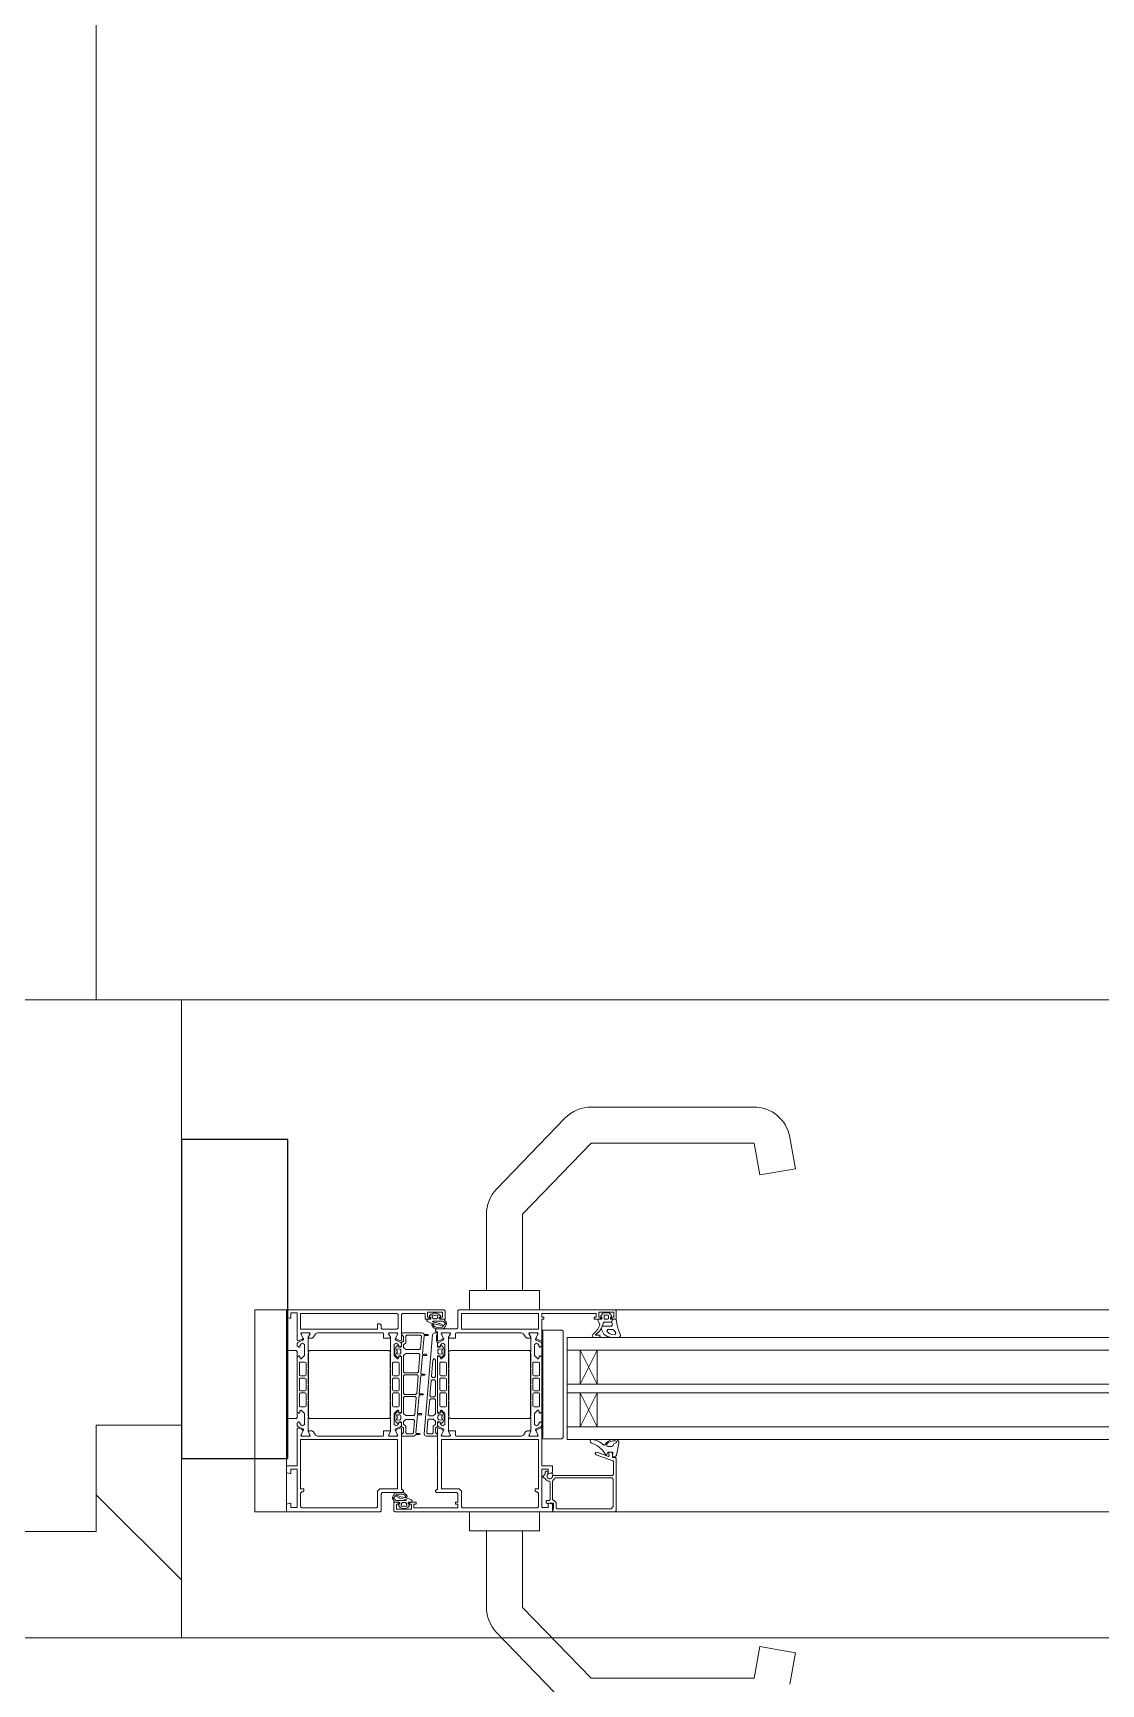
# Model space of a CAD drawing. Header units: metres. Extents: x 50 to 891, y -1294 to 247.
# Drawn here: x 289.322 to 291.833, y -1202.127 to -1198.245 of the extents above; entities that cross this region are included whole.
import ezdxf

# ---------------------------------------------------------------- set-up
doc = ezdxf.new("R2010")
doc.units = ezdxf.units.M
doc.linetypes.add('Линия сетки', pattern=[22.225, 12.7, -3.175, 3.175, -3.175])
for name, color, linetype, lineweight in [('A-DETL-GENF', 1, 'Continuous', 9), ('A-DOOR', 1, 'Continuous', 9), ('A-GENM', 13, 'Continuous', 9), ('A-GLAZ-CWMG', 1, 'Continuous', 9), ('G-IMPT', 8, 'Continuous', 9)]:
    doc.layers.add(name, color=color, linetype=linetype, lineweight=lineweight)
doc.layers.add('ПЛАН', color=8, linetype='Continuous')
pattern_1 = [(135, (-1795.4389, 1051.87066), (-0.53033009, -0.53033009), []), (225, (-1795.4389, 1051.87066), (0.53033009, -0.53033009), [])]

# ---------------------------------------------------------------- blocks, each defined once
blk = doc.blocks.new('Aluprof_MB-104-Passive-AERO_E_Alu_Door-Sgl-Inward-Opening_ENG_R-00290rfa - ДНМО 24х11 п-7406279--1Г')
at = {"layer": 'A-DETL-GENF'}
for p, q in [((-418, 100), (418, 100)), ((418, 66), (-418, 66)), ((418, 18), (418, 66)), ((418, 60), (-418, 60)), ((412, 44), (404, 60)), ((412, 60), (404, 44)), ((404, 44), (404, 60)), ((412, 44), (412, 60)), ((418, 44), (-418, 44)), ((418, 40), (-418, 40)), ((412, 40), (404, 24)), ((412, 24), (404, 40)), ((404, 24), (404, 40)), ((412, 24), (412, 40)), ((418, 24), (-418, 24)), ((418, 18), (-418, 18)), ((418, 5), (-418, 5))]:
    blk.add_line(p, q, dxfattribs=at)
at = {"layer": 'A-DOOR'}
for p, q in [((565, 100), (550, 100)), ((550, 100), (550, 5)), ((550, 75), (550, 100)), ((550, 100), (565, 100)), ((565, 5), (565, 100)), ((565, 100), (565, 75)), ((550, 5), (565, 5))]:
    blk.add_line(p, q, dxfattribs=at)
at = {"layer": 'A-GENM'}
for p, q in [((451.32, 156.72), (419.12, 190.07)), ((310.73, 166.33), (313.31, 181)), ((327.47, 163.38), (330.1, 178.31)), ((330.1, 178.31), (406.84, 178.31)), ((439, 145.01), (406.84, 178.31)), ((310.73, 166.33), (327.47, 163.38)), ((439, 109), (439, 145.01)), ((456, 109), (456, 144.84)), ((431, 100), (431, 109)), ((431, 109), (464, 109)), ((464, 109), (464, 100)), ((464, 100), (431, 100)), ((431, 5), (431, -4)), ((464, 5), (431, 5)), ((464, -4), (464, 5)), ((431, -4), (464, -4)), ((439, -4), (439, -40.01)), ((456, -4), (456, -39.84)), ((439, -40.01), (406.84, -73.31)), ((451.32, -51.72), (419.12, -85.07)), ((310.73, -61.33), (327.47, -58.38)), ((310.73, -61.33), (313.31, -76)), ((327.47, -58.38), (330.1, -73.31)), ((330.1, -73.31), (406.84, -73.31)), ((406.62, -90.31), (330.52, -90.31))]:
    blk.add_line(p, q, dxfattribs=at)
for centre, radius, start, end in [((438.59, 144.84), 17.41, 0, 42.99786), ((438.59, -39.84), 17.41, 317.00214, 0), ((330.38, -72.99), 17.33, 190, 270.48269), ((406.75, -73.12), 17.19, 269.55503, 316)]:
    blk.add_arc(centre, radius, start, end, dxfattribs=at)
at = {"layer": 'G-IMPT'}
for p, q in [((425.8, 81.81), (426.5, 82)), ((393.7, 67.74), (394.94, 73.36)), ((395.74, 74.1), (396.6, 74.1)), ((396.8, 73.88), (396.65, 72.22)), ((396.21, 66), (395.65, 66)), ((396.32, 68.34), (396.49, 68.84)), ((396.99, 69.3), (398.86, 69.3)), ((401.25, 68.31), (401.2, 68.4)), ((406.54, 66), (406.27, 66)), ((429.5, 15.15), (429.5, 65.15)), ((431, 50.15), (431, 44.65)), ((433.65, 50.65), (431.5, 50.65)), ((434.15, 44.65), (434.15, 50.15)), ((474.85, 44.65), (474.85, 50.15)), ((475.35, 50.65), (477.5, 50.65)), ((478, 50.15), (478, 44.65)), ((479, 52.95), (478.3, 53.65)), ((496, 52.95), (496.7, 53.65)), ((497, 50.15), (497, 44.65)), ((499.65, 50.65), (497.5, 50.65)), ((500.15, 44.65), (500.15, 50.15)), ((540.85, 44.65), (540.85, 50.15)), ((541.35, 50.65), (543.5, 50.65)), ((544, 50.15), (544, 44.65)), ((431, 42.65), (431, 37.65)), ((431.5, 44.15), (433.65, 44.15)), ((433.65, 43.15), (431.5, 43.15)), ((434.15, 37.65), (434.15, 42.65)), ((474.85, 37.65), (474.85, 42.65)), ((477.5, 44.15), (475.35, 44.15)), ((475.35, 43.15), (477.5, 43.15)), ((478, 42.65), (478, 37.65)), ((497, 42.65), (497, 37.65)), ((497.5, 44.15), (499.65, 44.15)), ((499.65, 43.15), (497.5, 43.15)), ((500.15, 37.65), (500.15, 42.65)), ((540.85, 37.65), (540.85, 42.65)), ((543.5, 44.15), (541.35, 44.15)), ((541.35, 43.15), (543.5, 43.15)), ((544, 42.65), (544, 37.65)), ((431, 35.65), (431, 30.15)), ((431.5, 37.15), (433.65, 37.15)), ((433.65, 36.15), (431.5, 36.15)), ((434.15, 30.15), (434.15, 35.65)), ((474.85, 30.15), (474.85, 35.65)), ((477.5, 37.15), (475.35, 37.15)), ((475.35, 36.15), (477.5, 36.15)), ((478, 35.65), (478, 30.15)), ((497, 35.65), (497, 30.15)), ((497.5, 37.15), (499.65, 37.15)), ((499.65, 36.15), (497.5, 36.15)), ((500.15, 30.15), (500.15, 35.65)), ((540.85, 30.15), (540.85, 35.65)), ((543.5, 37.15), (541.35, 37.15)), ((541.35, 36.15), (543.5, 36.15)), ((544, 35.65), (544, 30.15)), ((431.5, 29.65), (433.65, 29.65)), ((477.5, 29.65), (475.35, 29.65)), ((478.3, 26.65), (479, 27.35)), ((496.7, 26.65), (496, 27.35)), ((497.5, 29.65), (499.65, 29.65)), ((543.5, 29.65), (541.35, 29.65))]:
    blk.add_line(p, q, dxfattribs=at)
at = {"layer": 'G-IMPT', "flags": 128}
for points in [[(397.3, 72), (396.8, 72.5), (396.8, 74.5), (395.5, 74.5), (395, 75), (395, 99.5), (395.5, 100), (424.8, 100), (424.8, 98.8), (424.7, 98.8), (424.5, 98.6), (424.5, 96.1), (424.7, 95.9), (427.2, 95.9), (427.2, 96.15), (427.44, 96.15), (428, 96), (428, 95), (427.7, 94.7), (426.5, 94.7), (426, 94.2), (426, 86.18), (426.45, 85.69)], [(423.99, 84.37), (423.55, 84.1), (396.9, 84.1), (396.4, 84.6), (396.4, 97.6), (397.4, 98.6), (422.8, 98.6), (423.3, 98.1), (423.3, 95.6), (424.2, 94.7), (424.5, 94.7), (425, 94.2), (425, 85.67), (424.78, 85.26)], [(496.8, 96.5), (496.8, 95.7), (497, 95.5), (499.5, 95.5), (499.5, 99.5), (499, 100), (425, 100), (425, 96.4), (426.5, 96), (427, 96), (427, 98), (430, 98), (430, 89.2), (430.2, 89), (430, 88.8), (430, 80), (427, 80), (427, 82), (426.5, 82), (425, 81.6), (425, 78.4), (430, 78.4), (430, 15.15), (429.5, 14.65), (420.5, 14.65), (420, 15.15), (420, 65.15), (420.5, 65.65), (429.5, 65.65), (430, 65.15)], [(492.8, 96.5), (492.8, 95.7), (492.6, 95.5), (489.1, 95.5), (489.1, 96.5), (490.1, 96.5), (490.1, 98.2), (469.5, 98.2), (469.5, 96.5), (470.5, 96.5), (470.5, 95.5), (469.5, 95.5), (469.5, 91.5), (470, 91), (479.5, 91), (480, 90.5), (480, 90.1), (479.5, 89.6), (479, 89.6), (479, 77.2), (478.8, 77), (479, 76.8), (479, 60.91), (478.62, 60.6), (476.47, 61.52), (476.31, 62.19), (477.33, 63.97), (477.08, 64.4), (473.12, 64.4), (472.87, 63.97), (473.81, 62.33), (473.56, 61.9), (470.8, 61.9), (470.6, 62.1), (470.6, 64.2), (470.4, 64.4), (439.47, 64.4), (438.62, 63.92), (437.67, 62.38), (436.81, 61.9), (435.44, 61.9), (435.19, 62.33), (436.13, 63.97), (435.88, 64.4), (431.92, 64.4), (431.67, 63.97), (432.69, 62.19), (432.53, 61.52), (430.38, 60.6), (430, 60.91)], [(491.3, 95.5), (491, 95.2), (491, 94.93), (491.33, 94.46)], [(491.8, 95.5), (492.8, 96.5), (491.3, 96.5), (491.3, 98.8), (498.3, 98.8), (498.3, 96.5), (496.8, 96.5), (497.8, 95.5)], [(497.44, 96.5), (497.44, 97.12), (496.6, 97.96), (495.54, 98.4), (494.06, 98.4), (493, 97.96), (492.16, 97.12), (492.16, 96.5)], [(499.14, 92.68), (499.02, 92.38), (498.88, 92.34), (498.62, 92.53), (498.51, 92.67), (497.03, 93.47), (496.83, 93.54), (493.55, 94.3), (493.55, 94.5), (493.85, 94.7), (498.41, 94.7), (498.8, 94.52), (499.24, 93.99), (499.4, 93.9), (499.66, 93.71), (499.68, 93.51), (499.45, 93.28), (499.3, 93.15), (499.14, 92.68), (499.16, 92.83)], [(495.5, 91), (498.56, 91), (499.3, 91.42), (500.13, 93.14), (500.24, 93.47), (500.22, 93.77), (500.08, 94.09), (499.33, 95.31), (499.05, 95.5)], [(493.55, 92.23), (493.29, 92.69), (493.25, 92.92), (493.33, 93.05), (493.55, 93.14), (493.78, 93.14), (493.96, 93.09), (494.05, 92.98), (494.08, 92.8), (494.16, 92.58), (494.1, 92.68)], [(496.3, 92.96), (497.06, 92.74), (498.45, 92.09), (498.39, 91.8), (495.8, 91.69)], [(424.91, 83.07), (424.76, 82.9), (396.8, 82.9), (396.3, 82.4), (396.3, 76.46), (396.63, 75.99), (404.41, 73.16), (404.83, 72.58), (404.7, 72.21), (403.99, 72.04), (398.63, 73.99), (398.3, 73.71), (398.6, 72)], [(428.41, 84.37), (428.85, 84.1), (429, 84.1), (429.5, 83.6), (429.5, 83.4), (429.05, 82.9), (428.61, 82.54), (428.45, 82.11), (428.4, 81.89), (428.4, 81.4), (427.9, 80.9), (427.4, 80.9), (427.2, 81.1), (427.2, 82.32), (427.23, 82.41)], [(396.85, 72), (399, 72), (399.22, 72.83)], [(430, 52.95), (430.7, 53.65), (430.9, 53.65), (431.2, 53.35), (431.2, 52.77), (431.7, 52.25), (431.85, 52.25), (433.35, 53.79), (433.35, 58.94), (432.46, 59.58), (431.79, 59.27), (431.2, 58.37), (431.2, 57.95), (430.9, 57.65), (430.7, 57.65), (430, 58.35), (430, 59.44), (430.31, 59.94), (432.72, 61.01), (432.9, 61.29), (432.9, 61.41), (432.69, 62.19)], [(431.81, 63.72), (431.8, 64), (432.2, 64.4)], [(435.19, 62.33), (435.15, 61.41), (435.15, 55.45), (435.35, 55.45)], [(435.6, 64.4), (436, 64), (435.99, 63.72)], [(473.4, 64.4), (473, 64), (473.01, 63.72)], [(473.81, 62.33), (473.85, 61.41), (473.85, 55.45), (473.65, 55.45)], [(479, 16.65), (479.43, 17.03), (479.5, 17.2), (479.5, 19.75), (479, 20.35), (479, 22.45), (478.8, 22.65), (477.8, 22.65), (477.8, 21.95), (477.01, 21.95), (476.34, 22.62), (475.9, 23.68), (475.9, 25.62), (476.34, 26.68), (477.01, 27.35), (477.8, 27.35), (477.8, 26.65), (478.8, 26.65), (479, 26.85), (479, 53.45), (478.8, 53.65), (477.8, 53.65), (477.8, 52.95), (477.01, 52.95), (476.34, 53.62), (475.9, 54.68), (475.9, 56.62), (476.34, 57.68), (477.01, 58.35), (477.8, 58.35), (477.8, 57.65), (478.8, 57.65), (479, 57.85), (479, 59.95), (479.3, 60.25), (479.7, 60.25), (480, 60.55), (480, 62.6), (479.93, 62.77), (479, 63.65)], [(478.3, 57.65), (479, 58.35), (479, 59.44), (478.69, 59.94), (476.28, 61.01), (476.1, 61.29), (476.1, 61.41), (476.31, 62.19)], [(477.19, 63.72), (477.2, 64), (476.8, 64.4)], [(479, 64.1), (479.3, 64.4), (484.33, 64.4), (485.05, 64.08), (485.31, 63.32), (481.41, 16.82), (481.09, 16.16), (480.43, 15.9), (479.3, 15.9), (479, 16.2)], [(496, 16.2), (495.7, 15.9), (486.32, 15.9), (485.75, 16.08), (485.38, 16.55), (485.19, 16.74), (484.93, 16.7), (484.77, 16.65), (483.57, 16.65), (483.32, 16.82), (483.32, 16.97), (483.57, 17.15), (484.72, 17.15), (484.89, 17.1), (485.18, 17.08), (485.35, 17.32), (486.06, 25.72), (485.91, 26.01), (485.59, 26), (485.43, 25.95), (484.35, 25.95), (484.1, 26.12), (484.1, 26.27), (484.35, 26.45), (485.5, 26.45), (485.67, 26.4), (485.96, 26.38), (486.13, 26.62), (486.84, 35.02), (486.69, 35.31), (486.37, 35.3), (486.21, 35.25), (485.13, 35.25), (484.88, 35.42), (484.88, 35.57), (485.13, 35.75), (486.28, 35.75), (486.45, 35.7), (486.74, 35.68), (486.91, 35.92), (487.62, 44.32), (487.47, 44.61), (487.15, 44.6), (486.99, 44.55), (485.91, 44.55), (485.66, 44.72), (485.66, 44.87), (485.91, 45.05), (487.06, 45.05), (487.23, 45), (487.52, 44.98), (487.69, 45.22), (488.4, 53.62), (488.25, 53.91), (487.93, 53.9), (487.77, 53.85), (486.69, 53.85), (486.44, 54.02), (486.44, 54.17), (486.69, 54.35), (487.84, 54.35), (488.01, 54.3), (488.31, 54.28), (488.47, 54.52), (489.18, 62.92), (489.03, 63.21), (488.71, 63.2), (488.55, 63.15), (487.47, 63.15), (487.22, 63.32), (487.22, 63.47), (487.47, 63.65), (488.69, 63.65), (488.84, 63.6), (489.1, 63.57), (489.28, 63.75), (489.65, 64.22), (490.22, 64.4), (495.7, 64.4), (496, 64.1)], [(496, 63.65), (495.07, 62.77), (495, 62.6), (495, 60.45), (495.3, 60.15), (495.7, 60.15), (496, 59.85), (496, 57.85), (496.2, 57.65), (497.2, 57.65), (497.2, 58.35), (497.99, 58.35), (498.66, 57.68), (499.1, 56.62), (499.1, 54.68), (498.66, 53.62), (497.99, 52.95), (497.2, 52.95), (497.2, 53.65), (496.2, 53.65), (496, 53.45), (496, 26.85), (496.2, 26.65), (497.2, 26.65), (497.2, 27.35), (497.99, 27.35), (498.66, 26.68), (499.1, 25.62), (499.1, 23.68), (498.66, 22.62), (497.99, 21.95), (497.2, 21.95), (497.2, 22.65), (496.2, 22.65), (496, 22.45), (496, 20.45), (495.7, 20.15), (495.3, 20.15), (495, 19.85), (495, 17.7), (495.07, 17.53), (496, 16.65)], [(496.7, 57.65), (496, 58.35), (496, 59.44), (496.31, 59.94), (498.72, 61.01), (498.9, 61.29), (498.9, 61.41), (498.69, 62.19)], [(497.81, 63.72), (497.8, 64), (498.2, 64.4)], [(501.19, 62.33), (501.15, 61.41), (501.15, 55.45), (501.35, 55.45)], [(501.6, 64.4), (502, 64), (501.99, 63.72)], [(539.4, 64.4), (539, 64), (539.01, 63.72)], [(539.81, 62.33), (539.85, 61.41), (539.85, 55.45), (539.65, 55.45)], [(545, 52.95), (544.3, 53.65), (544.1, 53.65), (543.8, 53.35), (543.8, 52.77), (543.3, 52.25), (543.15, 52.25), (541.65, 53.79), (541.65, 58.94), (542.54, 59.58), (543.21, 59.27), (543.8, 58.37), (543.8, 57.95), (544.1, 57.65), (544.3, 57.65), (545, 58.35), (545, 59.44), (544.69, 59.94), (542.28, 61.01), (542.1, 61.29), (542.1, 61.41), (542.31, 62.19)], [(543.19, 63.72), (543.2, 64), (542.8, 64.4)], [(435.35, 54.85), (435.15, 54.85), (435.15, 47.95), (435.35, 47.95)], [(473.65, 54.85), (473.85, 54.85), (473.85, 47.95), (473.65, 47.95)], [(478.1, 53.65), (477.8, 53.35), (477.8, 52.77), (477.3, 52.25), (477.15, 52.25), (475.65, 53.79), (475.65, 58.94), (476.54, 59.58), (477.21, 59.27), (477.8, 58.37), (477.8, 57.95), (478.1, 57.65)], [(496.9, 53.65), (497.2, 53.35), (497.2, 52.77), (497.7, 52.25), (497.85, 52.25), (499.35, 53.79), (499.35, 58.94), (498.46, 59.58), (497.79, 59.27), (497.2, 58.37), (497.2, 57.95), (496.9, 57.65)], [(501.35, 54.85), (501.15, 54.85), (501.15, 47.95), (501.35, 47.95)], [(539.65, 54.85), (539.85, 54.85), (539.85, 47.95), (539.65, 47.95)], [(435.35, 47.35), (435.15, 47.35), (435.15, 40.45), (435.35, 40.45)], [(473.65, 47.35), (473.85, 47.35), (473.85, 40.45), (473.65, 40.45)], [(501.35, 47.35), (501.15, 47.35), (501.15, 40.45), (501.35, 40.45)], [(539.65, 47.35), (539.85, 47.35), (539.85, 40.45), (539.65, 40.45)], [(435.35, 39.85), (435.15, 39.85), (435.15, 32.95), (435.35, 32.95)], [(473.65, 39.85), (473.85, 39.85), (473.85, 32.95), (473.65, 32.95)], [(501.35, 39.85), (501.15, 39.85), (501.15, 32.95), (501.35, 32.95)], [(539.65, 39.85), (539.85, 39.85), (539.85, 32.95), (539.65, 32.95)], [(435.35, 32.35), (435.15, 32.35), (435.15, 25.45), (435.35, 25.45)], [(473.65, 32.35), (473.85, 32.35), (473.85, 25.45), (473.65, 25.45)], [(501.35, 32.35), (501.15, 32.35), (501.15, 25.45), (501.35, 25.45)], [(539.65, 32.35), (539.85, 32.35), (539.85, 25.45), (539.65, 25.45)], [(432.69, 18.11), (432.9, 18.89), (432.9, 19.01), (432.72, 19.29), (430.31, 20.36), (430, 20.86), (430, 21.95), (430.7, 22.65), (430.9, 22.65), (431.2, 22.35), (431.2, 21.93), (431.79, 21.03), (432.46, 20.72), (433.35, 21.36), (433.35, 26.51), (431.85, 28.05), (431.7, 28.05), (431.2, 27.53), (431.2, 26.95), (430.9, 26.65), (430.7, 26.65), (430, 27.35)], [(435.35, 24.85), (435.15, 24.85), (435.15, 18.89), (435.19, 17.97)], [(473.65, 24.85), (473.85, 24.85), (473.85, 18.89), (473.81, 17.97)], [(478.1, 22.65), (477.8, 22.35), (477.8, 21.93), (477.21, 21.03), (476.54, 20.72), (475.65, 21.36), (475.65, 26.51), (477.15, 28.05), (477.3, 28.05), (477.8, 27.53), (477.8, 26.95), (478.1, 26.65)], [(496.9, 22.65), (497.2, 22.35), (497.2, 21.93), (497.79, 21.03), (498.46, 20.72), (499.35, 21.36), (499.35, 26.51), (497.85, 28.05), (497.7, 28.05), (497.2, 27.53), (497.2, 26.95), (496.9, 26.65)], [(501.35, 24.85), (501.15, 24.85), (501.15, 18.89), (501.19, 17.97)], [(539.65, 24.85), (539.85, 24.85), (539.85, 18.89), (539.81, 17.97)], [(542.31, 18.11), (542.1, 18.89), (542.1, 19.01), (542.28, 19.29), (544.69, 20.36), (545, 20.86), (545, 21.95), (544.3, 22.65), (544.1, 22.65), (543.8, 22.35), (543.8, 21.93), (543.21, 21.03), (542.54, 20.72), (541.65, 21.36), (541.65, 26.51), (543.15, 28.05), (543.3, 28.05), (543.8, 27.53), (543.8, 26.95), (544.1, 26.65), (544.3, 26.65), (545, 27.35)], [(402.19, 14.11), (402.13, 14.11), (401.85, 14.32), (400.9, 16.42), (399.31, 17.64), (397.04, 18), (394.06, 18), (393.31, 17.8), (393.01, 17.31), (393.14, 16.49), (394.01, 14.18), (394.52, 12.25), (394.95, 9.78), (395.24, 9.5)], [(401.7, 8.5), (401.7, 9.5), (405.4, 9.5), (405.4, 8.5), (404.4, 8.5), (404.4, 6.7), (430, 6.7), (430, 8.5), (429, 8.5), (429, 9.5), (430, 9.5), (430, 19.39), (430.38, 19.7), (432.53, 18.78), (432.69, 18.11), (431.67, 16.33), (431.92, 15.9), (435.88, 15.9), (436.13, 16.33), (435.19, 17.97), (435.44, 18.4), (436.81, 18.4), (437.67, 17.92), (438.62, 16.38), (439.47, 15.9), (470.4, 15.9), (470.6, 16.1), (470.6, 18.2), (470.8, 18.4), (473.56, 18.4), (473.81, 17.97), (472.87, 16.33), (473.12, 15.9), (477.08, 15.9), (477.33, 16.33), (476.31, 18.11), (476.47, 18.78), (478.62, 19.7), (479, 19.39), (479, 15.4), (479.5, 15.4), (480, 14.9), (480, 14.5), (479.5, 14), (470, 14), (469.5, 13.5), (469.5, 5.5), (469, 5), (395.5, 5), (395, 5.5), (395, 9.5), (397.7, 9.5), (397.7, 8.5)], [(404.79, 16.82), (404.74, 17), (403.02, 17), (402.52, 17.35), (402.52, 17.65), (403.02, 18), (405.5, 18), (406.15, 17.74), (406.35, 17.27), (406.07, 16.63)], [(432.2, 15.9), (431.8, 16.3), (431.81, 16.58)], [(435.99, 16.58), (436, 16.3), (435.6, 15.9)], [(473.01, 16.58), (473, 16.3), (473.4, 15.9)], [(482.2, 8.5), (482.2, 9.3), (482.4, 9.5), (484.9, 9.5), (484.9, 6.8), (495.5, 6.8), (496, 7.3), (496, 19.39), (496.38, 19.7), (498.53, 18.78), (498.69, 18.11), (497.67, 16.33), (497.92, 15.9), (501.88, 15.9), (502.13, 16.33), (501.19, 17.97), (501.44, 18.4), (504.2, 18.4), (504.4, 18.2), (504.4, 16.1), (504.6, 15.9), (535.53, 15.9), (536.38, 16.38), (537.33, 17.92), (538.19, 18.4), (539.56, 18.4), (539.81, 17.97), (538.87, 16.33), (539.12, 15.9), (543.08, 15.9), (543.33, 16.33), (542.31, 18.11), (542.47, 18.78), (544.62, 19.7), (545, 19.39), (545, 6.5), (548, 6.5), (548, 9), (548.5, 9), (550, 8.6), (550, 5), (476, 5), (475.5, 5.5), (475.5, 9.5), (478, 9.5), (478.2, 9.3), (478.2, 8.5)], [(476.31, 18.11), (476.1, 18.89), (476.1, 19.01), (476.28, 19.29), (478.69, 20.36), (479, 20.86), (479, 21.95), (478.3, 22.65)], [(476.8, 15.9), (477.2, 16.3), (477.19, 16.58)], [(498.69, 18.11), (498.9, 18.89), (498.9, 19.01), (498.72, 19.29), (496.31, 20.36), (496, 20.86), (496, 21.95), (496.7, 22.65)], [(498.2, 15.9), (497.8, 16.3), (497.81, 16.58)], [(501.99, 16.58), (502, 16.3), (501.6, 15.9)], [(539.01, 16.58), (539, 16.3), (539.4, 15.9)], [(542.8, 15.9), (543.2, 16.3), (543.19, 16.58)], [(401.11, 11.25), (400.61, 10.8), (397.08, 10.8), (396.7, 9.5), (397.7, 8.5), (396.2, 8.5), (396.2, 6.2), (403.2, 6.2), (403.2, 8.5), (401.7, 8.5), (402.7, 9.5)], [(397.08, 10.8), (396.78, 12.09), (397.37, 12.8), (401.53, 12.74)], [(402.2, 8.5), (402.2, 7.97), (401.99, 7.56), (401.16, 6.5), (398.24, 6.5), (397.41, 7.56), (397.2, 7.97), (397.2, 8.5)], [(402.74, 12.19), (402.86, 11.51), (403.67, 10.1), (403.32, 9.5)], [(479.5, 14), (476.44, 14), (475.7, 13.58), (474.87, 11.86), (474.76, 11.53), (474.78, 11.23), (474.92, 10.91), (475.67, 9.69), (475.95, 9.5)], [(478.7, 12.04), (477.94, 12.26), (476.55, 12.91), (476.61, 13.2), (479.2, 13.31)], [(477.2, 9.5), (478.2, 8.5), (476.7, 8.5), (476.7, 6.2), (483.7, 6.2), (483.7, 8.5), (482.2, 8.5), (483.2, 9.5)], [(477.56, 8.5), (477.56, 7.88), (478.4, 7.04), (479.46, 6.6), (480.94, 6.6), (482, 7.04), (482.84, 7.88), (482.84, 8.5)], [(480.84, 12.42), (480.9, 12.32), (480.92, 12.2), (480.95, 12.02), (481.04, 11.91), (481.22, 11.86), (481.45, 11.86), (481.67, 11.95), (481.75, 12.08), (481.71, 12.31), (481.45, 12.77)], [(483.7, 9.5), (484, 9.8), (484, 10.07), (483.67, 10.54)]]:
    blk.add_lwpolyline(points, dxfattribs=at)
for points in [[(467.8, 97.7), (467.8, 90.3), (468.8, 89.3), (477.2, 89.3), (477.2, 66.1), (431.6, 66.1), (431.6, 89.3), (433.1, 89.3), (433.1, 90.2), (432.6, 90.7), (432.1, 90.7), (431.6, 91.2), (431.6, 97.7), (432.1, 98.2), (467.3, 98.2)], [(495.48, 95.7), (495.98, 96.15), (496.1, 97.27), (495.65, 97.56), (495.32, 97.37), (495.07, 97.3), (494.53, 97.3), (494.28, 97.37), (493.95, 97.56), (493.5, 97.27), (493.62, 96.15), (494.12, 95.7)], [(496, 89.6), (495.5, 89.6), (495, 90.1), (495, 90.5), (495.5, 91), (505, 91), (505.5, 91.5), (505.5, 99.5), (506, 100), (550, 100), (550, 96.4), (548.5, 96), (548, 96), (548, 98), (545, 98), (545, 89.2), (544.8, 89), (545, 88.8), (545, 80), (548, 80), (548, 82), (548.5, 82), (550, 81.6), (550, 78.4), (545, 78.4), (545, 60.91), (544.62, 60.6), (542.47, 61.52), (542.31, 62.19), (543.33, 63.97), (543.08, 64.4), (539.12, 64.4), (538.87, 63.97), (539.81, 62.33), (539.56, 61.9), (538.19, 61.9), (537.33, 62.38), (536.38, 63.92), (535.53, 64.4), (504.6, 64.4), (504.4, 64.2), (504.4, 62.1), (504.2, 61.9), (501.44, 61.9), (501.19, 62.33), (502.13, 63.97), (501.88, 64.4), (497.92, 64.4), (497.67, 63.97), (498.69, 62.19), (498.53, 61.52), (496.38, 60.6), (496, 60.91)], [(507.2, 97.7), (507.2, 90.3), (506.2, 89.3), (497.8, 89.3), (497.8, 66.1), (543.4, 66.1), (543.4, 89.3), (541.9, 89.3), (541.9, 90.2), (542.4, 90.7), (542.9, 90.7), (543.4, 91.2), (543.4, 97.7), (542.9, 98.2), (507.7, 98.2)], [(481, 56.4), (480, 57.4), (480, 58.75), (481, 59.75), (481, 62.9), (481.5, 63.4), (483.57, 63.4), (484.07, 62.86), (483.56, 56.86), (483.07, 56.4)], [(493.5, 63.4), (494, 62.9), (494, 59.75), (495, 58.75), (495, 57.55), (494, 56.55), (490.39, 56.55), (489.89, 57.09), (490.39, 62.94), (490.88, 63.4)], [(473.15, 24.15), (435.85, 24.15), (435.35, 24.65), (435.35, 55.65), (435.85, 56.15), (473.15, 56.15), (473.65, 55.65), (473.65, 24.65)], [(478.8, 56.31), (478.35, 56.81), (477.03, 56.95), (476.74, 56.5), (476.93, 56.17), (477, 55.92), (477, 55.38), (476.93, 55.13), (476.74, 54.8), (477.03, 54.35), (478.35, 54.49), (478.8, 54.99)], [(480.5, 46.9), (480, 47.4), (480, 53.9), (481, 54.9), (482.86, 54.9), (483.36, 54.36), (482.68, 47.36), (482.18, 46.9)], [(494, 54.75), (495, 53.75), (495, 46.3), (494.5, 45.8), (489.49, 45.8), (488.99, 46.34), (489.66, 54.29), (490.16, 54.75)], [(496.2, 56.31), (496.65, 56.81), (497.97, 56.95), (498.26, 56.5), (498.07, 56.17), (498, 55.92), (498, 55.38), (498.07, 55.13), (498.26, 54.8), (497.97, 54.35), (496.65, 54.49), (496.2, 54.99)], [(501.85, 56.15), (539.15, 56.15), (539.65, 55.65), (539.65, 24.65), (539.15, 24.15), (501.85, 24.15), (501.35, 24.65), (501.35, 55.65)], [(549.5, 24.15), (545.5, 24.15), (545, 24.65), (545, 55.65), (545.5, 56.15), (549.5, 56.15), (550, 55.65), (550, 24.65)], [(480.5, 37.9), (480, 38.4), (480, 45.4), (480.5, 45.9), (482.1, 45.9), (482.6, 45.36), (482.01, 38.36), (481.51, 37.9)], [(494.5, 44.8), (495, 44.3), (495, 36.15), (494.5, 35.65), (488.64, 35.65), (488.14, 36.19), (488.82, 44.34), (489.32, 44.8)], [(480.77, 28.13), (480.37, 28.13), (480, 28.73), (480, 36.4), (480.5, 36.9), (481.34, 36.9), (481.84, 36.36), (481.2, 28.68)], [(494.5, 34.65), (495, 34.15), (495, 26.55), (494, 25.55), (487.79, 25.55), (487.29, 26.09), (487.97, 34.19), (488.47, 34.65)], [(478.8, 23.99), (478.35, 23.49), (477.03, 23.35), (476.74, 23.8), (476.93, 24.13), (477, 24.38), (477, 24.92), (476.93, 25.17), (476.74, 25.5), (477.03, 25.95), (478.35, 25.81), (478.8, 25.31)], [(494, 23.75), (495, 22.75), (495, 21.55), (494, 20.55), (494, 17.4), (493.5, 16.9), (487.06, 16.9), (486.56, 17.44), (487.06, 23.29), (487.55, 23.75)], [(496.2, 23.99), (496.65, 23.49), (497.97, 23.35), (498.26, 23.8), (498.07, 24.13), (498, 24.38), (498, 24.92), (498.07, 25.17), (498.26, 25.5), (497.97, 25.95), (496.65, 25.81), (496.2, 25.31)], [(398.95, 14.3), (396.59, 14.3), (395.96, 14.79), (395.14, 15.94), (395.48, 16.73), (397.09, 16.69), (398.28, 16.17), (399.4, 15.02)], [(398.7, 7.7), (398.9, 7.5), (400.5, 7.5), (400.7, 7.7), (400.7, 9.3), (400.5, 9.5), (398.9, 9.5), (398.7, 9.3)], [(431.6, 6.8), (467.8, 6.8), (467.8, 14.2), (431.6, 14.2)], [(475.86, 12.32), (475.84, 12.17), (475.7, 11.85), (475.55, 11.72), (475.32, 11.49), (475.34, 11.29), (475.6, 11.1), (475.76, 11.01), (476.2, 10.48), (476.59, 10.3), (481.15, 10.3), (481.45, 10.5), (481.45, 10.7), (478.17, 11.46), (477.97, 11.53), (476.49, 12.33), (476.38, 12.47), (476.12, 12.66), (475.98, 12.62)], [(479.52, 9.3), (479.02, 8.85), (478.9, 7.73), (479.35, 7.44), (479.68, 7.63), (479.93, 7.7), (480.47, 7.7), (480.72, 7.63), (481.05, 7.44), (481.5, 7.73), (481.38, 8.85), (480.88, 9.3)], [(498.1, 6.8), (543.4, 6.8), (543.4, 14.2), (507.2, 14.2), (507.2, 11.7), (506.1, 11.7), (505.6, 12.2), (505.6, 13.7), (505.1, 14.2), (498.1, 14.2), (497.6, 13.7), (497.6, 7.3)]]:
    blk.add_lwpolyline(points, close=True, dxfattribs=at)
at = {"layer": 'G-IMPT'}
for centre, radius, start, end in [((497.86, 107.04), 14.17, 242.57265, 263.68336), ((426.2, 83.2), 2.5, 27.81814, 84.26083), ((495.72, 93.51), 2.52, 210.37611, 264.88711), ((495.72, 93.49), 1.8, 210.07132, 272.57132), ((426.2, 83.2), 2.5, 124.51811, 152.18186), ((425.61, 82.68), 0.883, 165.308, 282.51771), ((426.2, 83.2), 1.3, 322.47649, 185.93777), ((430.8, 80.12), 4.24, 147.3213, 153.65884), ((395.74, 73.3), 0.8, 90, 175.72082), ((396.6, 73.9), 0.2, 355, 90), ((396.85, 72.2), 0.2, 175, 270), ((399.71, 72.7), 0.5, 44.78238, 165), ((410.71, 79.34), 12.37, 210.56294, 251.52178), ((395.26, 67.62), 1.57, 175.45189, 267.02378), ((395.43, 67.2), 0.538, 121.66117, 266.69789), ((394.99, 69.28), 1.63, 275.45642, 324.62245), ((395.93, 71.25), 5.26, 261.84994, 266.97106), ((396.17, 70.67), 4.07, 259.15988, 325.42176), ((395.93, 71.25), 5.26, 273.02894, 328.65491), ((397.16, 68.61), 0.711, 104.27239, 161.44843), ((398.86, 68.6), 0.7, 339.60605, 90), ((400.76, 68.15), 0.501, 29.48529, 133.89444), ((407.84, 76.05), 10.17, 229.55921, 260.68608), ((406.41, 66.84), 0.856, 256.04381, 260.70277), ((406.41, 66.84), 0.856, 279.29723, 63.22729), ((431.5, 50.15), 0.5, 90, 180), ((433.65, 50.15), 0.5, 0, 90), ((475.35, 50.15), 0.5, 90, 180), ((477.5, 50.15), 0.5, 0, 90), ((497.5, 50.15), 0.5, 90, 180), ((499.65, 50.15), 0.5, 0, 90), ((541.35, 50.15), 0.5, 90, 180), ((543.5, 50.15), 0.5, 0, 90), ((431.5, 44.65), 0.5, 180, 270), ((431.5, 42.65), 0.5, 90, 180), ((433.65, 44.65), 0.5, 270, 0), ((433.65, 42.65), 0.5, 0, 90), ((475.35, 44.65), 0.5, 180, 270), ((475.35, 42.65), 0.5, 90, 180), ((477.5, 44.65), 0.5, 270, 0), ((477.5, 42.65), 0.5, 0, 90), ((497.5, 44.65), 0.5, 180, 270), ((497.5, 42.65), 0.5, 90, 180), ((499.65, 44.65), 0.5, 270, 0), ((499.65, 42.65), 0.5, 0, 90), ((541.35, 44.65), 0.5, 180, 270), ((541.35, 42.65), 0.5, 90, 180), ((543.5, 44.65), 0.5, 270, 0), ((543.5, 42.65), 0.5, 0, 90), ((431.5, 37.65), 0.5, 180, 270), ((431.5, 35.65), 0.5, 90, 180), ((433.65, 37.65), 0.5, 270, 0), ((433.65, 35.65), 0.5, 0, 90), ((475.35, 37.65), 0.5, 180, 270), ((475.35, 35.65), 0.5, 90, 180), ((477.5, 37.65), 0.5, 270, 0), ((477.5, 35.65), 0.5, 0, 90), ((497.5, 37.65), 0.5, 180, 270), ((497.5, 35.65), 0.5, 90, 180), ((499.65, 37.65), 0.5, 270, 0), ((499.65, 35.65), 0.5, 0, 90), ((541.35, 37.65), 0.5, 180, 270), ((541.35, 35.65), 0.5, 90, 180), ((543.5, 37.65), 0.5, 270, 0), ((543.5, 35.65), 0.5, 360, 90), ((431.5, 30.15), 0.5, 180, 270), ((433.65, 30.15), 0.5, 270, 0), ((475.35, 30.15), 0.5, 180, 270), ((477.5, 30.15), 0.5, 270, 0), ((497.5, 30.15), 0.5, 180, 270), ((499.65, 30.15), 0.5, 270, 0), ((541.35, 30.15), 0.5, 180, 270), ((543.5, 30.15), 0.5, 270, 0), ((409.52, 9.7), 8.55, 123.56853, 169.53591), ((411.12, 9.38), 8.84, 124.8599, 161.50236), ((477.14, -2.04), 14.17, 62.57265, 83.68336), ((479.28, 11.51), 1.8, 30.07132, 92.57132), ((479.28, 11.49), 2.52, 30.37611, 84.88711)]:
    blk.add_arc(centre, radius, start, end, dxfattribs=at)

msp = doc.modelspace()

# ---------------------------------------------------------------- hatches: boundary and pattern name
at = {"layer": 'ПЛАН', "lineweight": 13}
h = msp.add_hatch(dxfattribs=at)
h.set_pattern_fill('FP_3', color=8, scale=0.005, angle=90, style=0, pattern_type=2)
h.set_pattern_definition([(140, (-1795.439, 1051.8707), (0.318779, 3.6436825), [0.381, -4.191]), (85, (-1795.439, 1051.8707), (-3.821138, -0.704858), [0.3048, -3.3528]), (190.451, (-1795.4123, 1052.1743), (-3.5023338, 2.93885), [0.3238, -3.5618]), (136.184, (-1796.455, 1051.8707), (0.840855, 5.421581), [0.5715, -6.2865]), (186.636, (-1796.385, 1052.3225), (-4.948549, 4.74805), [0.4857, -5.3427]), (81.184, (-1796.455, 1051.8707), (-4.948506, 4.748103), [0.4572, -5.0292]), (111, (-1796.201, 1052.3787), (2.0453028, 3.0322893), [0.381, -4.191]), (56, (-1796.201, 1052.3787), (-3.6837646, 1.2360417), [0.3048, -3.3528]), (161.451, (-1796.0305, 1052.6314), (-1.6384274, 4.2683413), [0.3238, -3.5618]), (127.5, (-1795.4389, 1051.8707), (-1.6911006, 0.06177347), [0.03353, -3.27863, 0.03353, -3.37007, -3.3655]), (127.5, (-1795.4389, 1051.8707), (-1.6911006, 0.06177347), [-6.71576, 0.03353, -3.33197]), (97.5, (-1795.4389, 1051.8707), (-2.0036106, 1.3363944), [0.03353, -1.90703, 0.03353, -3.20243, -1.2827]), (97.5, (-1795.4389, 1051.8707), (-2.0036106, 1.3363944), [-5.17652, 0.03353, -1.24917]), (57.5, (-1795.4389, 1050.7378), (0.1145767, 2.71181666), [0.03353, -1.23647, 0.03353, -9.18667]), (57.5, (-1795.4389, 1050.7378), (0.1145767, 2.71181666), [-1.30353, -3.92887, 0.03353, -5.22427]), (47.5, (-1795.439, 1050.2298), (-0.5085355, 2.9625848), [0.03353, -1.61747, 0.03353, -6.33171]), (47.5, (-1795.439, 1050.2298), (-0.5085355, 2.9625848), [-1.68453, -2.59791, 0.03353, -3.70027])])
h.paths.add_polyline_path([(303.0703, -1200.5189), (302.9703, -1200.5189), (302.9703, -1201.5189), (303.0703, -1201.5189)])
h.paths.add_polyline_path([(296.9703, -1201.5189), (296.9703, -1200.5189), (295.6706, -1200.5189), (295.6706, -1201.5189)])
h.paths.add_polyline_path([(289.6706, -1200.5189), (289.4703, -1200.5189), (289.4703, -1201.5189), (289.6706, -1201.5189)])
h = msp.add_hatch(dxfattribs=at)
h.set_pattern_fill('FP_4', color=8, scale=0.005, angle=90, style=0, pattern_type=2)
h.set_pattern_definition(pattern_1)
h.paths.add_polyline_path([(303.0703, -1202.0189), (303.0703, -1201.5189), (302.9703, -1201.5189), (302.9703, -1202.0189)])
h.paths.add_polyline_path([(296.9703, -1201.5189), (295.6706, -1201.5189), (295.6706, -1202.0189), (296.9703, -1202.0189)])
h.paths.add_polyline_path([(289.6706, -1201.5189), (289.4703, -1201.5189), (289.4703, -1202.0189), (289.6706, -1202.0189)])
h = msp.add_hatch(dxfattribs=at)
h.set_pattern_fill('FP_4', color=8, scale=0.005, angle=90, style=0, pattern_type=2)
h.set_pattern_definition(pattern_1)
h.paths.add_polyline_path([(289.4703, -1202.0189), (289.4703, -1201.7689), (278.0703, -1201.7689), (278.0703, -1202.0189), (288.4703, -1202.0189)])

# ---------------------------------------------------------------- linework, layer by layer
at = {"layer": 'A-GLAZ-CWMG', "color": 8, "lineweight": 25}
for p, q in [((289.9206, -1200.8474), (289.6706, -1200.8474)), ((289.6706, -1200.8474), (289.6706, -1201.5974)), ((289.9206, -1201.5974), (289.9206, -1200.8474)), ((289.6706, -1201.5974), (289.9206, -1201.5974))]:
    msp.add_line(p, q, dxfattribs=at)
at = {"layer": 'ПЛАН', "color": 8, "lineweight": 13}
for p, q in [((289.4703, -1200.5189), (289.4703, -1164.5188)), ((289.4703, -1200.5189), (289.4703, -1165.5188)), ((289.6706, -1200.5189), (280.0694, -1200.5189)), ((289.6706, -1202.0189), (289.6706, -1200.5189)), ((289.4703, -1201.5189), (289.6706, -1201.5189)), ((289.4703, -1201.5189), (289.4703, -1201.7689)), ((278.0703, -1201.7689), (289.4703, -1201.7689)), ((278.0703, -1202.0189), (289.6706, -1202.0189)), ((289.6706, -1202.0189), (295.6706, -1202.0189))]:
    msp.add_line(p, q, dxfattribs=at)
at = {"layer": 'ПЛАН', "color": 8, "linetype": 'Линия сетки', "lineweight": 13}
for p, q in [((321.7506, -1200.5188), (180.9251, -1200.5188)), ((467.6241, -1200.5188), (283.751, -1200.5188))]:
    msp.add_line(p, q, dxfattribs=at)

# ---------------------------------------------------------------- block references
at = {"layer": 'ПЛАН', "color": 8, "lineweight": 13, "xscale": 0.005, "yscale": 0.005, "zscale": 0.005, "rotation": 179.9999999882222}
msp.add_blockref('Aluprof_MB-104-Passive-AERO_E_Alu_Door-Sgl-Inward-Opening_ENG_R-00290rfa - ДНМО 24х11 п-7406279--1Г', (292.668, -1201.2224), dxfattribs=at)

doc.saveas('drawing.dxf')
